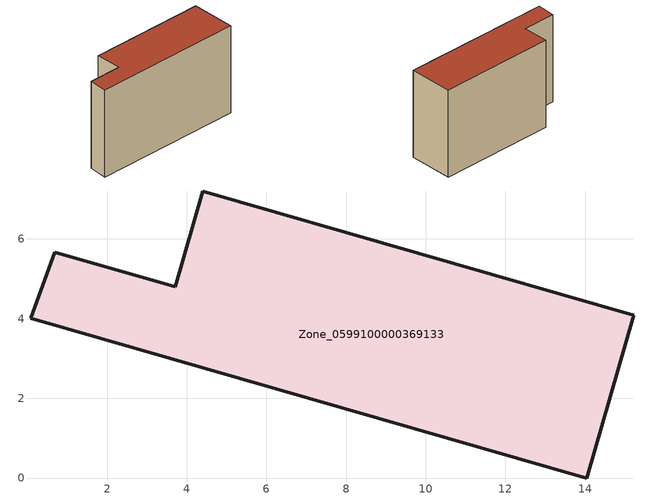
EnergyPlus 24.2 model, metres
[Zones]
Zone_0599100000369133
 floor ground (C_G): 3.71,4.8 4.4,7.2 15.22,4.09 14.04,0 0.09,4.01 0.68,5.66 z0
 wall outside (C_F): 14.04,0 15.22,4.09 4.4,7.2 3.71,4.8 0.68,5.66 0.09,4.01 14.04,0 z0:8.65
 roof outside (C_R): 3.71,4.8 0.68,5.66 0.09,4.01 14.04,0 15.22,4.09 4.4,7.2 z8.65
[BUILDING]
Pand.0599100000369133: North Axis=0; Terrain=City; Loads Convergence Tolerance Value=0.04; Temperature Convergence Tolerance Value=0.4; Solar Distribution=FullExterior; Maximum Number of Warmup Days=25; Minimum Number of Warmup Days=1
[Site:Location]
Rotterdam.The.Hague.AP_ZH_NLD Design_Conditions: Latitude=51.96; Longitude=4.45; Time Zone=1; Elevation=-4.5
[SITE:GROUNDTEMPERATURE:BUILDINGSURFACE]
18, 18, 18, 18, 18, 18, 18, 18, 18, 18, 18, 18
[MATERIAL] Thermal Absorptance=0.9; Solar Absorptance=0.7; Visible Absorptance=0.7
Name | Roughness | Thickness | Conductivity | Density | Specific Heat
G.TI.1992-2005 | MediumSmooth | 0.15 | 0.06 | 540 | 1210
F.TI.1992-2005 | Rough | 0.3 | 0.12 | 1920 | 840
R.TI.1992-2005 | MediumRough | 0.2 | 0.08 | 1500 | 1000
[CONSTRUCTION]
C_G: G.TI.1992-2005
C_F: F.TI.1992-2005
C_R: R.TI.1992-2005
[ZONE]
Zone_0599100000369133: Type=1; Multiplier=1; Ceiling Height=Autocalculate; Volume=Autocalculate; Floor Area=autocalculate; Part of Total Floor Area=Yes
[ZONEINFILTRATION:DESIGNFLOWRATE]
Infil_Zone_0599100000369133: Zone or ZoneList or Space or SpaceList=Zone_0599100000369133; Schedule=AlwaysOn; Design Flow Rate Calculation Method=Flow/Area; Flow Rate per Floor Area=0.0015; Constant Term Coefficient=1; Temperature Term Coefficient=0; Velocity Term Coefficient=0; Velocity Squared Term Coefficient=0
[HVACTEMPLATE:ZONE:IDEALLOADSAIRSYSTEM]
Zone_0599100000369133: Maximum Heating Supply Air Temperature=50; Minimum Cooling Supply Air Temperature=13; Maximum Heating Supply Air Humidity Ratio=0.0156; Minimum Cooling Supply Air Humidity Ratio=0.0077; Heating Limit=NoLimit; Cooling Limit=NoLimit; Dehumidification Control Type=ConstantSensibleHeatRatio; Cooling Sensible Heat Ratio=0.7; Dehumidification Setpoint=60; Humidification Control Type=None; Humidification Setpoint=30; Outdoor Air Method=None; Outdoor Air Flow Rate per Person=0.00944; Outdoor Air Flow Rate per Zone Floor Area=0; Outdoor Air Flow Rate per Zone=0; Demand Controlled Ventilation Type=None; Outdoor Air Economizer Type=NoEconomizer; Heat Recovery Type=None; Sensible Heat Recovery Effectiveness=0.7; Latent Heat Recovery Effectiveness=0.65
[ZONECONTROL:THERMOSTAT]
ThermostatControl_Zone_0599100000369133: Zone or ZoneList=Zone_0599100000369133; Control Type Schedule=DualSetpointControlType; Control 1=Thermostat_Zone_0599100000369133; Temperature Difference Between Cutout And Setpoint=0
[THERMOSTATSETPOINT:DUALSETPOINT]
Thermostat_Zone_0599100000369133: Heating Setpoint Temperature Schedule=HeatingSetpoint_Zone_0599100000369133; Cooling Setpoint Temperature Schedule=CoolingSetpoint_Zone_0599100000369133
[SCHEDULE:COMPACT]
HeatingSetpoint_Zone_0599100000369133: Through: 12/31, For: AllDays, Until: 24:00, 21
CoolingSetpoint_Zone_0599100000369133: Through: 12/31, For: AllDays, Until: 24:00, 24
DualSetpointControlType: Through: 12/31, For: AllDays, Until: 24:00, 4
AlwaysOn: Through: 12/31, For: AllDays, Until: 24:00, 1
